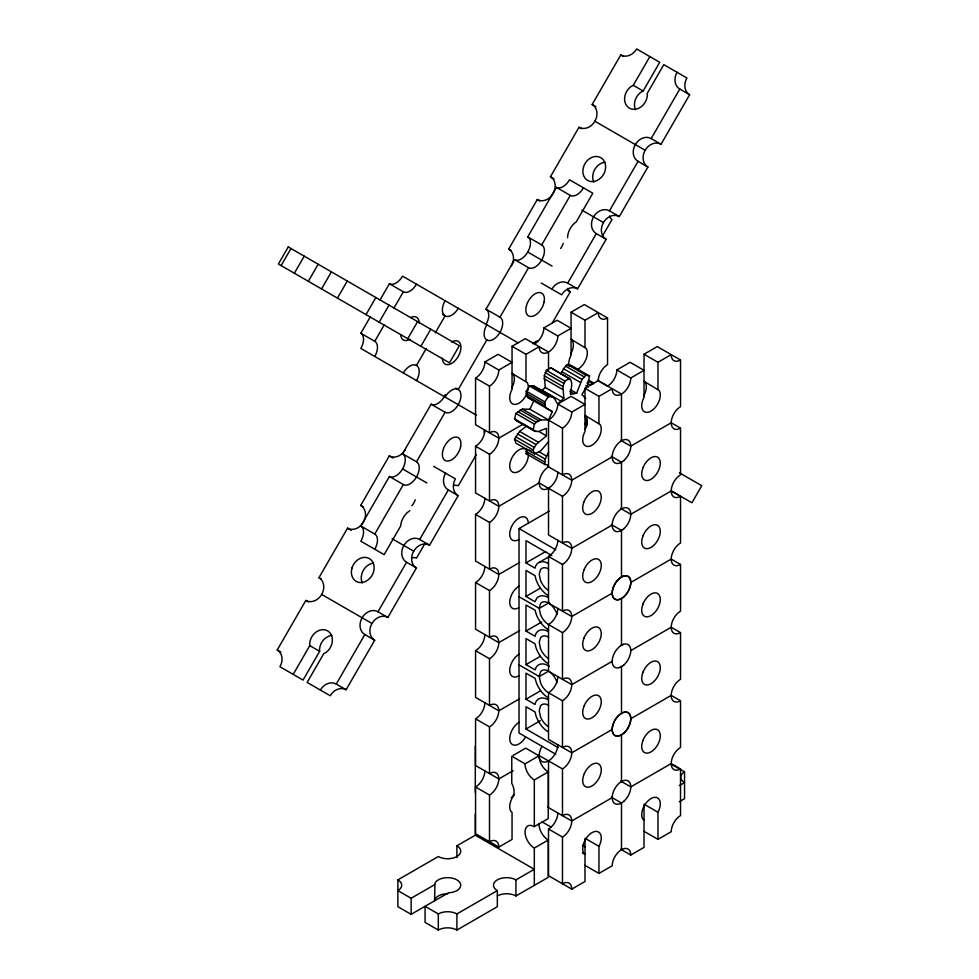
<?xml version="1.0" encoding="UTF-8"?>
<svg xmlns="http://www.w3.org/2000/svg" width="979" height="979" viewBox="0 0 979 979"><rect width="100%" height="100%" fill="white"/><g stroke="black" fill="none" stroke-linecap="round" stroke-linejoin="round"><path stroke-width="1.47" d="M548.473 441.896L541.008 450.585L534.522 453.889L533.078 449.973L536.027 444.576L546.453 435.875L546.466 428.312L538.205 431.555L534.228 430.87L515.639 420.138L514.587 418.975L515.835 413.432L522.456 409.136L529.908 409.234L533.763 400.9L527.852 397.474L526.714 395.7L526.212 391.159L529.663 386.105L533.628 385.922L553.857 397.707L557.651 404.143L563.867 398.22L562.888 386.509L564.944 381.076L569.301 378.432C574.024 382.41 570.365 389.385 570.414 394.451L576.631 393.203L582.089 379.448L585.907 375.202L589.505 375.985L587.841 384.355L581.918 394.598L585.76 398.502M534.228 430.87L533.176 429.708L534.424 424.164L536.308 422.304L541.044 419.869L548.497 419.967L552.352 411.633L546.441 408.206L545.303 406.432L544.801 401.892L548.264 396.838L552.217 396.654M567.563 237.713L567.857 234.764A13.143 7.587 -60 0 1 574.343 223.334L576.227 221.939L592.797 193.23L569.497 179.769A13.143 7.587 -60 0 1 556.353 187.356L527.754 236.881A13.143 7.587 -60 0 1 527.754 252.056L552.095 266.104M563.867 398.22L545.279 387.488L544.3 375.777L546.355 370.343L550.712 367.7L569.301 378.432M548.313 465.209L544.728 464.425L526.139 453.693L526.653 448.394M544.728 464.425L545.242 459.127L548.607 452.2M447.77 893.754A13.143 7.587 0 0 0 434.957 899.285L434.578 900.815L434.957 883.193A13.143 7.587 0 0 1 449.483 877.735A13.143 7.587 0 0 1 460.754 885.334L460.265 887.292A13.143 7.587 0 0 1 450.854 892.591L448.541 892.75L411.131 914.349L397.878 906.701L397.878 879.876L438.311 856.527A13.143 7.587 0 0 0 456.899 856.527A13.143 7.587 0 0 0 456.899 845.795L475.292 835.222L534.314 869.291L515.921 879.876A13.143 7.587 0 0 0 497.332 879.876A13.143 7.587 0 0 0 497.332 890.609L497.332 906.701L456.899 930.05A13.143 7.587 0 0 0 438.311 930.05L425.07 922.402L425.07 906.309L438.311 913.945A13.143 7.587 0 0 1 456.899 913.945L497.332 890.609M585.32 424.507L585.993 420.37L585.32 416.993M560.906 374.37L563.5 368.716L567.318 364.469L570.916 365.253L589.505 375.985M534.522 453.889L515.933 443.157L514.489 439.241L519.604 431.409L526.69 426.036M511.564 388.308L513.069 385.249A13.143 7.587 -60 0 0 513.18 374.455L512.041 373.354L527.118 382.495A13.143 7.587 -60 0 1 527.962 390.168M527.008 393.301L525.503 396.36A13.143 7.587 -60 0 1 512.36 403.764L510.916 402.369A13.143 7.587 -60 0 1 511.026 391.563L512.041 389.483L512.041 346.285L525.295 338.636L548.521 352.048L548.521 370.123M570.586 354.239L572.091 351.167A13.143 7.587 -60 0 0 572.201 340.374L571.063 339.272L586.14 348.426A13.143 7.587 -60 0 1 586.029 359.22L584.524 362.291A13.143 7.587 -60 0 1 577.928 369.156M585.001 429.365L586.029 427.272A13.143 7.587 -60 0 0 586.14 416.479L585.001 415.39L600.078 424.531A13.143 7.587 -60 0 1 599.968 435.325L598.475 438.396A13.143 7.587 -60 0 1 585.332 445.8L583.876 444.393A13.143 7.587 -60 0 1 583.986 433.599L585.001 431.506L585.001 388.308L598.255 380.66A13.143 7.587 -60 0 1 607.543 364.665L607.543 317.979A13.143 7.587 -60 0 1 598.255 312.607L585.001 320.255L571.063 312.203L571.063 355.401L570.047 357.494A13.143 7.587 -60 0 0 569.032 366.207M643.546 396.275L645.051 393.203A13.143 7.587 -60 0 0 645.161 382.41L644.023 381.308L659.1 390.45A13.143 7.587 -60 0 1 658.989 401.255L657.496 404.315A13.143 7.587 -60 0 1 644.353 411.718L642.897 410.323A13.143 7.587 -60 0 1 643.007 399.518L644.023 397.437L644.023 354.239L657.276 346.59L680.515 360.003L680.515 406.689A13.143 7.587 -60 0 0 671.215 422.793L630.782 446.13L620.637 440.281M611.349 797.139L621.494 803L621.494 849.686A13.143 7.587 -60 0 0 612.193 865.779L598.952 873.427L598.952 846.333L599.968 844.241A13.143 7.587 -60 0 0 600.078 833.447L598.634 832.04A13.143 7.587 -60 0 0 586.409 838A13.143 7.587 -60 0 0 583.876 853.309L585.001 854.41L582.468 852.942M620.637 781.046L630.782 786.896L671.215 763.559A13.143 7.587 -60 0 0 680.515 768.919L680.515 815.605A13.143 7.587 -60 0 0 671.215 831.709L657.974 839.358L657.974 812.252L658.989 810.159A13.143 7.587 -60 0 0 659.1 799.366L657.655 797.971A13.143 7.587 -60 0 0 645.43 803.918A13.143 7.587 -60 0 0 642.897 819.239L644.023 820.329M281.12 265.603L290.983 248.531M294.373 273.251L304.224 256.168M308.312 281.303L318.175 264.22M321.553 288.94L331.416 271.868M337.425 298.105L347.288 281.034M366.011 314.614L375.875 297.53M476.43 415.182L360.823 348.438A13.143 7.587 -60 0 0 360.823 333.264L370.184 317.037M380.048 299.966L389.409 283.739A13.143 7.587 -60 0 0 402.553 276.151L518.16 342.895M379.154 322.201L389.018 305.13M374.761 356.491A13.143 7.587 -60 0 0 374.761 341.304L384.123 325.089M393.986 308.006L403.348 291.791A13.143 7.587 -60 0 0 416.491 284.204M407.753 338.71L417.605 321.638M420.897 346.297L430.748 329.225M416.491 380.586A13.143 7.587 -60 0 0 416.491 365.4L426.281 348.463M435.3 332.823L445.09 315.887A13.143 7.587 -60 0 1 445.09 300.712M331.795 635.42A13.143 10.732 -60 0 0 328.822 636.154L325.995 637.696A13.143 10.732 -60 0 0 319.546 649.15L319.643 651.329L303.049 680.075L279.945 666.736A13.143 10.732 -60 0 0 277.228 649.983L305.815 600.457A13.143 10.732 -60 0 0 321.675 594.449L371.971 623.476A13.143 10.732 -60 0 1 387.843 617.455L416.43 567.942A13.143 10.732 -60 0 1 413.701 551.189L392.102 538.719M321.675 594.449A13.143 10.732 -60 0 0 318.958 577.696L347.545 528.17A13.143 10.732 -60 0 0 363.417 522.162A13.143 10.732 -60 0 0 360.688 505.409L389.287 455.884A13.143 10.732 -60 0 0 405.147 449.875M511.417 265.811A13.143 10.732 -60 0 0 508.701 249.058L537.287 199.545A13.143 10.732 -60 0 0 553.147 193.524A13.143 10.732 -60 0 0 550.431 176.771L579.017 127.258A13.143 10.732 -60 0 0 594.889 121.237L645.173 150.276A13.143 10.732 -60 0 1 661.045 144.256L689.632 94.73A13.143 10.732 -60 0 1 686.915 77.99L663.811 64.651L647.217 93.384L647.315 95.563A13.143 10.732 -60 0 1 640.853 107.017L638.027 108.559A13.143 10.732 -60 0 1 625.14 102.66A13.143 10.732 -60 0 1 631.076 86.519L633.291 85.308L649.86 56.598M594.889 121.237A13.143 10.732 -60 0 0 592.16 104.484L620.759 54.971A13.143 10.732 -60 0 0 636.619 48.95L659.724 62.289L643.142 90.998L640.939 92.21A13.143 10.732 -60 0 0 635.542 109.758M409.809 510.695L407.411 512.482A13.143 7.587 -60 0 0 400.913 523.912L400.717 525.919L384.123 554.652L360.823 541.203A13.143 7.587 -60 0 0 360.823 526.017L389.409 476.504A13.143 7.587 -60 0 0 402.553 468.917L426.893 482.965M402.553 468.917A13.143 7.587 -60 0 0 402.553 453.742L431.139 404.217A13.143 7.587 -60 0 0 445.335 394.586M486.025 324.343A13.143 7.587 -60 0 0 486.025 309.168L514.611 259.643A13.143 7.587 -60 0 0 527.754 252.056M293.186 674.372L309.78 645.638L309.682 643.46A13.143 10.732 -60 0 1 316.144 632.006L318.97 630.464A13.143 10.732 -60 0 1 332.224 637.855L332.37 641.061A13.143 10.732 -60 0 1 325.921 652.516L323.706 653.715L307.137 682.424L330.241 695.763A13.143 10.732 -60 0 1 346.101 689.742L374.688 640.229A13.143 10.732 -60 0 1 371.971 623.476M374.761 549.256A13.143 7.587 -60 0 0 374.761 534.069L403.348 484.556A13.143 7.587 -60 0 0 416.491 476.969A13.143 7.587 -60 0 0 416.491 461.782L445.09 412.269A13.143 7.587 -60 0 0 458.233 404.682A13.143 7.587 -60 0 0 458.233 389.495L486.82 339.982A13.143 7.587 -60 0 1 486.82 324.808M486.82 339.982A13.143 7.587 -60 0 0 499.963 332.395A13.143 7.587 -60 0 0 499.963 317.208L528.55 267.695A13.143 7.587 -60 0 0 541.705 260.108A13.143 7.587 -60 0 0 541.705 244.921L570.292 195.408A13.143 7.587 -60 0 0 583.435 187.821M320.378 690.073A13.143 10.732 -60 0 1 336.25 684.052L364.837 634.539A13.143 10.732 -60 0 1 362.108 617.786A13.143 10.732 -60 0 1 377.98 611.765L406.566 562.252A13.143 10.732 -60 0 1 403.85 545.499A13.143 10.732 -60 0 1 419.71 539.478L448.309 489.965A13.143 10.732 -60 0 1 445.58 473.212M551.85 289.148A13.143 10.732 -60 0 1 567.722 283.139L596.309 233.614A13.143 10.732 -60 0 1 593.58 216.861A13.143 10.732 -60 0 1 609.452 210.852L638.039 161.327A13.143 10.732 -60 0 1 635.322 144.574A13.143 10.732 -60 0 1 651.182 138.565L679.781 89.04A13.143 10.732 -60 0 1 677.052 72.299M424.776 543.834L416.491 558.165A13.143 7.587 -60 0 0 412.33 557.797M476.283 454.611L458.233 485.878A13.143 7.587 -60 0 0 454.06 485.511M552.229 323.07L570.292 291.791A13.143 7.587 -60 0 1 567.881 288.364M602.244 236.441L612.022 219.504A13.143 7.587 -60 0 1 609.623 216.078M413.701 551.189A13.143 10.732 -60 0 1 429.573 545.181L458.16 495.655A13.143 10.732 -60 0 1 455.443 478.902L433.66 466.334M541.252 283.029L561.713 294.838A13.143 10.732 -60 0 1 577.573 288.829L606.16 239.304A13.143 10.732 -60 0 1 603.443 222.563L581.844 210.093M603.443 222.563A13.143 10.732 -60 0 1 619.303 216.543L647.902 167.017A13.143 10.732 -60 0 1 645.173 150.276M511.295 797.677L512.8 796.343A13.143 7.587 60 0 0 512.91 785.684L511.772 783.273L511.772 756.204L525.025 763.853A13.143 7.587 60 0 0 534.314 779.945L534.314 826.631A13.143 7.587 60 0 0 525.025 832.003A13.143 7.587 60 0 0 534.314 848.095L534.314 885.395L515.921 895.969A13.143 7.587 0 0 0 497.332 895.969M545.279 387.488L542.085 390.205L560.673 400.937M548.216 671.374L539.27 676.562L519.017 664.876M612.193 456.863L571.76 480.212A13.143 7.587 -60 0 0 562.472 474.839L562.472 428.153A13.143 7.587 -60 0 0 571.76 412.061L585.001 404.413L571.063 396.36L557.822 404.009A13.143 7.587 -60 0 1 548.521 420.113L548.521 466.885A13.143 7.587 -60 0 0 539.233 482.892L498.8 506.327A13.143 7.587 -60 0 0 489.5 500.967L489.5 454.28A13.143 7.587 -60 0 0 498.8 438.176L475.561 424.764L475.561 378.078A13.143 7.587 -60 0 0 484.862 361.973L498.103 354.325L512.041 362.377L498.8 370.025A13.143 7.587 -60 0 1 489.5 386.13L489.5 432.816A13.143 7.587 -60 0 1 498.8 438.176L523.581 423.87M534.583 343.996A13.143 7.587 -60 0 0 543.883 327.904L557.124 320.255L571.063 328.308L557.822 335.956A13.143 7.587 -60 0 1 548.521 352.048A13.143 7.587 -60 0 1 539.233 346.688L525.98 354.325L512.041 346.285M571.063 312.203L584.316 304.555L607.543 317.979M597.41 380.268L607.543 386.13A13.143 7.587 -60 0 0 616.843 369.927L630.084 362.291L644.023 370.331L630.782 377.98A13.143 7.587 -60 0 1 621.494 394.084L621.494 440.77M585.001 388.308L598.952 396.36L612.193 388.712A13.143 7.587 -60 0 0 621.494 394.084L598.255 380.66M644.023 354.239L657.974 362.291L671.215 354.643A13.143 7.587 -60 0 0 680.515 360.003M555.742 754.222L519.017 733.026L519.017 528.562L549.182 511.148M519.665 562.435L498.8 574.489A13.143 7.587 -60 0 1 489.5 590.582L489.5 637.268A13.143 7.587 -60 0 1 498.8 642.64L519.665 630.586M551.74 555.509L525.98 540.641L525.98 562.913L545.658 551.556M539.405 562.24L549.892 556.182M612.193 525.025L571.76 548.362A13.143 7.587 -60 0 1 562.472 564.467L562.472 611.153A13.143 7.587 -60 0 1 571.76 616.513L612.193 593.176M671.215 422.793A13.143 7.587 -60 0 0 680.515 428.153L680.515 474.839A13.143 7.587 -60 0 0 671.215 490.944L630.782 514.293L620.637 508.431M548.521 597.655A19.715 11.381 60 0 0 536.455 598.732L535.06 601.816L525.98 596.456L540.408 588.122M549.476 602.477L539.233 608.387L519.017 596.725M548.521 629.852A19.715 11.381 60 0 1 536.455 614.836L535.06 610.15L525.98 605.034L525.98 631.063L541.73 621.971M630.782 582.444L671.215 559.095A13.143 7.587 -60 0 1 680.515 543.002L680.515 496.316A13.143 7.587 -60 0 1 671.215 490.944M547.518 663.309A19.715 11.381 60 0 1 535.978 647.621L535.036 643.803L525.98 638.577L525.98 664.606L540.408 656.273M519.665 698.737L498.8 710.791A13.143 7.587 -60 0 1 489.5 726.883L489.5 773.569A13.143 7.587 -60 0 1 498.8 778.941L513.143 770.657M548.521 698.003A19.715 11.381 60 0 1 536.455 682.987L535.06 678.3L525.98 673.185L525.98 699.214L540.408 690.893M612.193 661.327L571.76 684.664A13.143 7.587 -60 0 1 562.472 700.768L562.472 747.454A13.143 7.587 -60 0 1 571.76 752.814L612.193 729.477M630.782 650.594L671.215 627.245A13.143 7.587 -60 0 1 680.515 611.153L680.515 564.467A13.143 7.587 -60 0 1 671.215 559.095M547.518 731.46A19.715 11.381 60 0 1 535.978 715.771L535.036 711.953L525.98 706.728L525.98 729L540.408 720.666M513.045 755.47L525.723 748.152L538.964 755.8A13.143 7.587 60 0 0 548.252 771.893L548.252 818.579L534.314 826.631M525.025 763.853L538.964 755.8M630.782 718.745L671.215 695.396A13.143 7.587 -60 0 1 680.515 679.304L680.515 632.618A13.143 7.587 -60 0 1 671.215 627.245M534.314 779.945L548.252 771.893M484.862 770.889A13.143 7.587 -60 0 1 475.561 786.994L475.561 833.68L498.8 847.092L512.041 839.444L512.041 812.374L510.916 811.285A13.143 7.587 -60 0 1 514.464 794.618M397.878 879.876A13.143 7.587 0 0 1 397.878 890.609L411.131 898.257L434.578 884.722M612.193 797.628L571.76 820.977A13.143 7.587 -60 0 1 562.472 837.069L562.472 883.756A13.143 7.587 -60 0 1 571.76 889.128L585.001 881.479L585.001 838.281L598.952 846.333M534.314 848.095L548.252 840.055A13.143 7.587 60 0 1 538.964 823.951M679.328 785.611L684.541 782.6A13.143 7.587 0 0 1 684.541 771.868L680.564 769.58M534.314 885.395L548.252 877.343L548.252 840.055M679.328 801.715L684.541 798.705L684.541 771.868M620.637 849.197L630.782 855.046L644.023 847.398L644.023 804.2L657.974 812.252M620.784 645.589L623.207 644.341M619.768 667.421L622.191 666.173M410.58 317.588L412.22 316.866A13.143 7.587 -60 0 1 418.877 320.525L419.22 323.094M410.042 339.26L407.631 340.325A13.143 7.587 -60 0 1 400.974 336.666L400.705 334.659M526.139 453.693L528.525 454.207M515.639 420.138L536.051 431.617M620.759 54.971L623.219 56.39M679.781 89.04L689.632 94.73M633.291 85.308L643.142 90.998M592.16 104.484L595.856 106.625M651.182 138.565L661.045 144.256M579.017 127.258L581.489 128.677M638.039 161.327L647.902 167.017M550.431 176.771L554.126 178.912M609.452 210.852L619.303 216.543M556.353 187.356L570.292 195.408M537.287 199.545L539.747 200.964M596.309 233.614L606.16 239.304M527.754 236.881L541.705 244.921M508.701 249.058L511.16 250.477M567.722 283.139L577.573 288.829M514.611 259.643L528.55 267.695M567.759 290.322L570.292 291.791M616.843 369.927L630.782 377.98M543.883 327.904L557.822 335.956M486.025 309.168L499.963 317.208M671.643 423.038L680.515 428.153M567.318 364.469L585.907 375.202M565.544 366.109L584.133 376.842M588.55 380.085L593.507 382.936M588.036 381.088L592.993 383.952M563.5 368.716L582.089 379.448M586.898 382.96L590.618 385.102M561.848 371.677L580.437 382.41M585.785 385.53L588.269 386.962M570.512 379.571L550.712 367.7M546.355 370.343L564.944 381.076M545.217 372.693L563.806 383.425M389.409 283.739L403.348 291.791M442.557 314.418L445.09 315.887A13.143 7.587 -60 0 0 458.233 308.299M570.439 389.63L576.631 393.203M544.3 375.777L562.888 386.509M569.888 391.355L573.608 393.497M543.981 378.689L562.57 389.422M553.857 397.707L533.628 385.922M531.585 385.653L550.174 396.385M529.663 386.105L548.264 396.838M679.426 472.808L701.772 485.719L691.92 502.79L671.129 490.785M484.862 361.973L498.8 370.025M557.822 404.009L571.76 412.061M526.212 391.159L544.801 401.892M526.151 393.338L544.752 404.07M526.714 395.7L545.303 406.432M527.852 397.474L552.352 411.633M529.908 409.234L548.497 419.967M475.561 378.078L489.5 386.13M548.521 420.113L562.472 428.153M611.349 456.385L621.494 462.235L621.494 508.921M671.643 491.189L680.515 496.316M522.456 409.136L541.044 419.869M520.106 409.981L538.695 420.713M517.72 411.572L536.308 422.304M515.835 413.432L534.424 424.164M539.025 431.58L546.453 435.875M514.587 418.975L533.176 429.708M360.823 333.264L374.761 341.304M455.7 388.039L458.233 389.495A13.143 7.587 -60 0 0 445.09 397.082M519.604 431.409L538.193 442.141M517.438 433.844L536.027 444.576M515.627 436.683L534.216 447.415M538.952 451.747L546.38 456.043M514.489 439.241L533.078 449.973M529.125 449.826L531.609 451.258M534.081 452.69L545.242 459.127M526.09 451.405L544.679 462.137M547.677 466.408L571.76 480.212A13.143 7.587 -60 0 1 562.472 496.304L562.472 543.002A13.143 7.587 -60 0 1 571.76 548.362L548.521 534.95L548.521 488.264A13.143 7.587 -60 0 0 557.822 472.159M431.139 404.217L445.09 412.269M562.472 496.304L548.521 488.264A13.143 7.587 -60 0 1 539.233 482.892M611.349 524.536L621.494 530.385L621.494 577.072M671.643 559.339L680.515 564.467M484.862 430.136A13.143 7.587 -60 0 1 475.561 446.228L489.5 454.28M538.389 482.5L548.521 488.35M402.553 453.742L416.491 461.782M519.017 528.562L555.742 549.77M389.287 455.884L392.983 458.025M448.309 489.965L458.16 495.655M475.561 514.379L489.5 522.431L489.5 569.117A13.143 7.587 -60 0 1 498.8 574.489L475.561 561.065L475.561 514.379A13.143 7.587 -60 0 0 484.862 498.287M557.822 540.31A13.143 7.587 -60 0 1 548.521 556.415L562.472 564.467M671.643 627.49L680.515 632.618M389.409 476.504L403.348 484.556M525.98 562.913L535.085 568.163L535.354 566.804A19.715 11.381 60 0 1 548.313 563.463M360.688 505.409L363.16 506.828M419.71 539.478L429.573 545.181M484.862 566.437A13.143 7.587 -60 0 1 475.561 582.529L489.5 590.582M548.521 624.565L562.472 632.618L562.472 679.304A13.143 7.587 -60 0 1 571.76 684.664L548.521 671.251L548.521 624.565A13.143 7.587 -60 0 0 557.822 608.461M671.643 695.641L680.515 700.768L680.515 747.454A13.143 7.587 -60 0 0 671.215 763.559M360.823 526.017L374.761 534.069M347.545 528.17L351.241 530.312M406.566 562.252L416.43 567.942M525.98 631.063L535.085 636.313L535.354 634.955A19.715 11.381 60 0 1 548.313 631.614M525.98 664.606L535.207 669.93L535.697 668.18A19.715 11.381 60 0 1 549.292 666.271M562.472 700.768L548.521 692.716A13.143 7.587 60 0 1 540.469 682.632L539.233 676.122L540.665 671.643A13.143 7.587 60 0 1 556.757 681.665L556.978 682.498M671.643 763.804L680.515 768.919M475.561 650.692L489.5 658.732L489.5 705.418A13.143 7.587 -60 0 1 498.8 710.791L475.561 697.378L475.561 650.692A13.143 7.587 -60 0 0 484.862 634.588M672.622 764.991L677.921 768.05M318.958 577.696L321.418 579.115M377.98 611.765L387.843 617.455M525.98 699.214L535.085 704.464L535.354 703.106A19.715 11.381 60 0 1 548.313 699.765M305.815 600.457L308.275 601.889M364.837 634.539L374.688 640.229M525.98 729L558.189 747.589M484.862 702.738A13.143 7.587 -60 0 1 475.561 718.843L489.5 726.883M538.389 755.115L562.472 768.919L562.472 815.605A13.143 7.587 -60 0 1 571.76 820.977L547.677 807.161M644.023 831.306L657.974 839.358M309.78 645.638L319.643 651.329M277.228 649.983L280.924 652.112M336.25 684.052L346.101 689.742M542.036 821.87L551.214 827.169M582.701 845.342L585.32 846.859M475.561 786.994L489.5 795.046L489.5 841.732A13.143 7.587 -60 0 1 498.8 847.092M557.822 812.925A13.143 7.587 -60 0 1 548.521 829.017L562.472 837.069M585.001 865.375L598.952 873.427M571.76 889.128L548.521 875.703L548.521 829.017M557.002 614.482L556.574 613.038A13.143 7.587 60 0 0 540.469 603.749L539.233 608.387L540.469 614.482A13.143 7.587 60 0 0 548.521 624.492M657.974 362.291L657.974 389.361M621.494 598.536L621.494 645.222M621.494 666.687L621.494 713.373M621.494 734.837L621.494 781.536M598.952 396.36L598.952 423.43M585.001 320.255L585.001 347.325M548.521 556.415L548.521 603.101L571.76 616.513A13.143 7.587 -60 0 1 562.472 632.618M548.521 760.867L548.521 807.553M525.98 354.325L525.98 381.406M525.98 596.456L525.98 570.427L535.036 575.652L535.978 579.47A19.715 11.381 60 0 0 547.518 595.159M515.921 879.876L515.921 895.969M475.561 446.228L475.561 492.914L498.8 506.327A13.143 7.587 -60 0 1 489.5 522.431M475.561 582.529L475.561 629.216L498.8 642.64A13.143 7.587 -60 0 1 489.5 658.732M475.561 718.843L475.561 765.529L498.8 778.941A13.143 7.587 -60 0 1 489.5 795.046M475.292 745.876L475.292 792.562M475.292 814.026L475.292 835.222M456.899 845.795L456.899 857.506M456.899 913.945L456.899 930.05M438.311 913.945L438.311 930.05M411.131 898.257L411.131 914.349M593.812 182.045A13.143 10.732 -60 0 1 592.748 175.939L593.372 172.659A13.143 10.732 -60 0 1 604.998 162.22M563.231 243.428A13.143 10.732 -60 0 1 560.612 248.47M362.34 582.958A13.143 10.732 -60 0 1 361.275 576.864L361.9 573.572A13.143 10.732 -60 0 1 373.525 563.133M415.218 499.767A13.143 10.732 -60 0 1 411.878 505.702M532.723 343.715A13.143 7.587 -60 0 1 537.532 340.937M442.361 358.192A13.143 7.587 -60 0 0 442.716 360.761L443.671 362.781A13.143 7.587 -60 0 0 458.307 356.344A13.143 7.587 -60 0 0 456.214 340.704L453.95 340.961A13.143 7.587 -60 0 0 451.552 342.026M403.348 372.987A13.143 7.587 -60 0 1 416.491 365.4M484.409 432.938A13.143 7.587 -60 0 1 484.103 430.344M518.907 675.84A13.143 7.587 -60 0 1 510.071 667.299L511.026 664.178A13.143 7.587 -60 0 1 519.127 654.241M557.822 744.774A13.143 7.587 -60 0 1 544.973 762.103A13.143 7.587 -60 0 1 541.95 746.341M525.503 737.126A13.143 7.587 -60 0 1 514.269 745.166A13.143 7.587 -60 0 1 510.071 735.462L511.026 732.329A13.143 7.587 -60 0 1 519.127 722.392M587.327 421.276A13.143 7.587 -60 0 1 586.029 427.37M518.907 607.69A13.143 7.587 -60 0 1 510.071 599.148L511.026 596.027A13.143 7.587 -60 0 1 519.127 586.091M528.305 523.496A13.143 7.587 -60 0 0 528.024 520.889L527.118 518.809A13.143 7.587 -60 0 0 511.026 527.877L510.071 530.997A13.143 7.587 -60 0 0 518.907 539.539M527.118 450.646A13.143 7.587 -60 0 0 511.026 459.726L510.071 462.847A13.143 7.587 -60 0 0 517.695 471.976A13.143 7.587 -60 0 0 528.305 455.345M680.515 700.768A13.143 7.587 -60 0 1 671.215 695.396M562.472 768.919A13.143 7.587 -60 0 0 571.76 752.814L548.521 739.402L548.521 692.716A13.143 7.587 -60 0 0 557.822 676.624M621.494 849.686A13.143 7.587 -60 0 1 630.782 855.046M548.399 658.488A13.143 7.587 60 0 1 540.408 648.392L539.233 642.322L540.543 637.733A13.143 7.587 60 0 1 548.644 637.17M548.399 726.651A13.143 7.587 60 0 1 540.408 716.542L539.233 710.473L540.543 705.883A13.143 7.587 60 0 1 548.644 705.321M548.399 590.337A13.143 7.587 60 0 1 540.408 580.241L539.233 574.171L540.543 569.582A13.143 7.587 60 0 1 548.644 569.019M352.036 567.881L351.412 571.173A13.143 10.732 -60 0 0 367.651 580.229L370.148 577.989A13.143 10.732 -60 0 0 369.218 558.519A13.143 10.732 -60 0 0 352.036 567.881M583.508 166.968L582.884 170.248A13.143 10.732 -60 0 0 599.124 179.304L601.62 177.064A13.143 10.732 -60 0 0 600.69 157.607A13.143 10.732 -60 0 0 583.508 166.968M460.668 446.522L459.763 449.642A13.143 7.587 -60 0 1 445.164 460.497A13.143 7.587 -60 0 1 446.913 442.581L449.141 440.195A13.143 7.587 -60 0 1 460.668 446.522M544.128 301.948L543.235 305.081A13.143 7.587 -60 0 1 528.636 315.936A13.143 7.587 -60 0 1 530.385 298.008L532.613 295.621A13.143 7.587 -60 0 1 544.128 301.948M583.986 501.75L583.031 504.883A13.143 7.587 -60 0 0 591.867 513.412A13.143 7.587 -60 0 0 600.984 494.762L600.078 492.682A13.143 7.587 -60 0 0 583.986 501.75M583.986 569.9L583.031 573.033A13.143 7.587 -60 0 0 591.867 581.563A13.143 7.587 -60 0 0 600.984 562.913L600.078 560.832A13.143 7.587 -60 0 0 583.986 569.9M583.986 638.051L583.031 641.184A13.143 7.587 -60 0 0 591.867 649.713A13.143 7.587 -60 0 0 600.984 631.063L600.078 628.983A13.143 7.587 -60 0 0 583.986 638.051M643.007 467.681L642.053 470.801A13.143 7.587 -60 0 0 650.888 479.331A13.143 7.587 -60 0 0 660.005 460.693L659.1 458.6A13.143 7.587 -60 0 0 643.007 467.681M583.986 706.214L583.031 709.334A13.143 7.587 -60 0 0 591.867 717.864A13.143 7.587 -60 0 0 600.984 699.226L600.078 697.134A13.143 7.587 -60 0 0 583.986 706.214M643.007 535.831L642.053 538.952A13.143 7.587 -60 0 0 650.888 547.494A13.143 7.587 -60 0 0 660.005 528.844L659.1 526.763A13.143 7.587 -60 0 0 643.007 535.831M583.986 774.365L583.031 777.485A13.143 7.587 -60 0 0 591.867 786.027A13.143 7.587 -60 0 0 600.984 767.377L600.078 765.297A13.143 7.587 -60 0 0 583.986 774.365M643.007 603.982L642.053 607.102A13.143 7.587 -60 0 0 650.888 615.644A13.143 7.587 -60 0 0 660.005 596.994L659.1 594.914A13.143 7.587 -60 0 0 643.007 603.982M643.007 672.132L642.053 675.265A13.143 7.587 -60 0 0 650.888 683.795A13.143 7.587 -60 0 0 660.005 665.145L659.1 663.064A13.143 7.587 -60 0 0 643.007 672.132M643.007 740.283L642.053 743.416A13.143 7.587 -60 0 0 650.888 751.945A13.143 7.587 -60 0 0 660.005 733.295L659.1 731.215A13.143 7.587 -60 0 0 643.007 740.283M288.267 246.953L278.403 264.024L449.483 362.805L459.347 345.734L288.267 246.953M621.641 713.214L619.23 714.927A13.143 7.587 -60 0 0 612.254 730.603A13.143 7.587 -60 0 0 621.335 734.85L623.745 733.136A13.143 7.587 -60 0 0 630.721 717.472A13.143 7.587 -60 0 0 621.641 713.214M623.207 576.19L620.784 577.439A13.143 7.587 -60 0 0 612.205 592.503A13.143 7.587 -60 0 0 619.768 599.27L622.191 598.022A13.143 7.587 -60 0 0 630.77 582.958A13.143 7.587 -60 0 0 623.207 576.19M623.892 664.937A13.143 7.587 -60 0 0 628.065 644.574A13.143 7.587 -60 0 0 612.511 658.365A13.143 7.587 -60 0 0 623.892 664.937M623.892 733.087A13.143 7.587 -60 0 0 628.065 712.724A13.143 7.587 -60 0 0 612.511 726.516A13.143 7.587 -60 0 0 623.892 733.087M623.892 801.238A13.143 7.587 -60 0 0 628.065 780.875A13.143 7.587 -60 0 0 612.511 794.667A13.143 7.587 -60 0 0 623.892 801.238M623.892 596.786A13.143 7.587 -60 0 0 628.065 576.423A13.143 7.587 -60 0 0 612.511 590.215A13.143 7.587 -60 0 0 623.892 596.786M623.892 528.636A13.143 7.587 -60 0 0 628.065 508.272A13.143 7.587 -60 0 0 612.511 522.064A13.143 7.587 -60 0 0 623.892 528.636M623.892 460.485A13.143 7.587 -60 0 0 628.065 440.122A13.143 7.587 -60 0 0 612.511 453.901A13.143 7.587 -60 0 0 623.892 460.485"/></g></svg>
